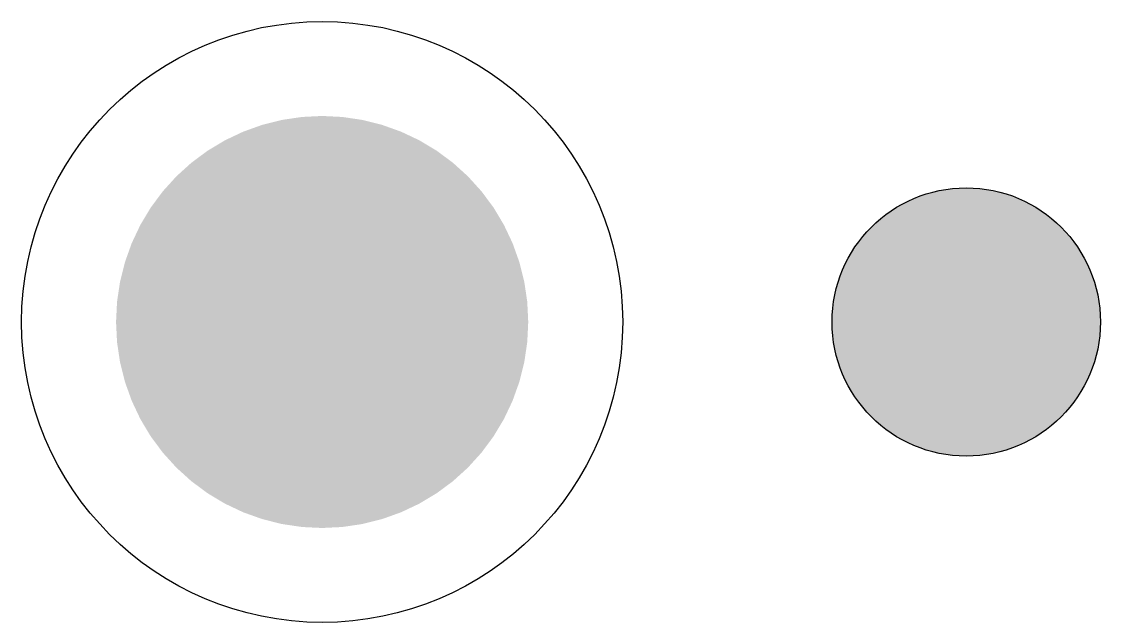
# Model space of a CAD drawing. Header units: millimetres. Extents: x -10170.16 to -10169.959, y 54.235 to 54.347.
import ezdxf

# ---------------------------------------------------------------- set-up
doc = ezdxf.new("R2010")
doc.units = ezdxf.units.MM
doc.header["$LTSCALE"] = 10
doc.layers.add('Tub_conexões', color=2, linetype='Continuous')

msp = doc.modelspace()

# ---------------------------------------------------------------- hatches: boundary and pattern name
at = {"layer": 'Tub_conexões'}
h = msp.add_hatch(color=1, dxfattribs=at)
edge = h.paths.add_edge_path()
edge.add_arc((-10169.9842, 54.29061), 0.025, 0, 360)

# ---------------------------------------------------------------- linework, layer by layer
at = {"layer": 'Tub_conexões', "color": 1, "const_width": 0.0384}
msp.add_lwpolyline([(-10170.1234, 54.29061, 1), (-10170.085, 54.29061, 1)], format="xyb", close=True, dxfattribs=at)
at = {"layer": 'Tub_conexões', "color": 2}
msp.add_circle((-10170.1042, 54.29061), 0.056, dxfattribs=at)
at = {"layer": 'Tub_conexões'}
msp.add_circle((-10169.9842, 54.29061), 0.025, dxfattribs=at)

doc.saveas('drawing.dxf')
